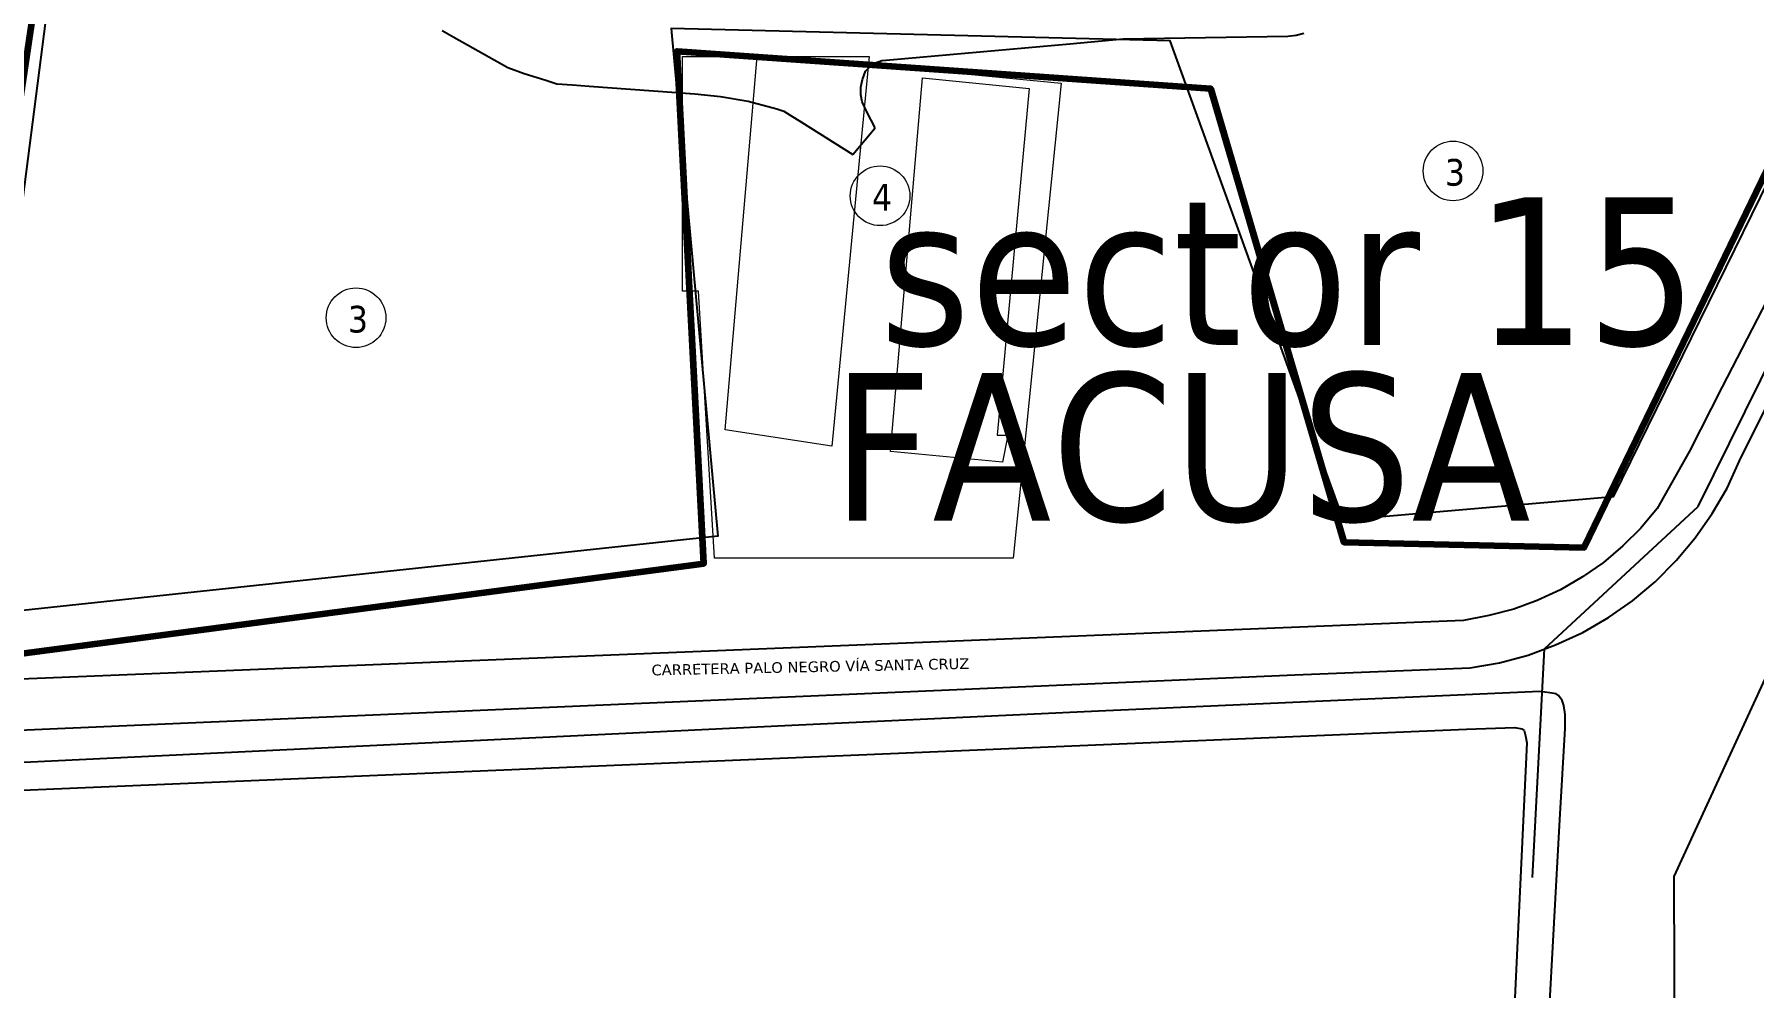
# Model space of a CAD drawing. Header units: metres. Extents: x 2 to 659295185, y -28 to 1124222152.
# Drawn here: x 660422.5 to 660744.8, y 1124837.5 to 1125016.1 of the extents above; entities that cross this region are included whole.
import ezdxf

# ---------------------------------------------------------------- set-up
doc = ezdxf.new("R2010")
doc.units = ezdxf.units.M
doc.header["$MEASUREMENT"] = 0
doc.linetypes.add('HIDDEN', pattern=[0.375, 0.25, -0.125])
doc.layers.get('0').update_dxf_attribs({"linetype": 'CONTINUOUS'})
for name, color, linetype in [('CALLES', 1, 'CONTINUOUS'), ('CURVAS', 2, 'CONTINUOUS'), ('División Parroquial', 130, 'CONTINUOUS'), ('MANZANA', 30, 'CONTINUOUS'), ('Parcelas', 140, 'CONTINUOUS'), ('TEXTOS', 7, 'CONTINUOUS')]:
    doc.layers.add(name, color=color, linetype=linetype)
doc.layers.add('Limite Municipio', color=1, linetype='HIDDEN', lineweight=30)
doc.styles.add('ROMAN', font='verdana.ttf')
doc.styles.get("Standard").update_dxf_attribs({"font": 'tahoma.ttf'})

msp = doc.modelspace()

# ---------------------------------------------------------------- linework, layer by layer
msp.add_lwpolyline([(660767.1359, 1125028.7071), (660718.4299, 1124929.4489), (660667.8902, 1124925.1115), (660635.3936, 1125014.9177), (660541.9054, 1125017.2159), (660550.632, 1124922.1171), (660403.9354, 1124906.4477), (660413.2774, 1124961.5599), (660417.4306, 1124962.1751), (660426.4512, 1125032.8411), (660546.4988, 1125031.8849), (660569.6109, 1125104.8357), (660596.1794, 1125264.5141), (660785.3959, 1125263.7171), (660886.0959, 1125263.2871), (660767.1359, 1125028.7071), (660689.7659, 1125064.4971), (660785.3959, 1125263.7171)])
at = {"layer": 'CURVAS', "lineweight": 0}
for points in [[(660544, 1124968), (660544, 1125012), (660558, 1125012), (660584, 1125010), (660615, 1125007), (660606, 1124918), (660595, 1124918), (660588, 1124918), (660588, 1124918), (660550, 1124918), (660547, 1124968), (660544, 1124968)], [(660558, 1125012), (660579, 1125012), (660572, 1124939), (660552, 1124942), (660558, 1125012)], [(660589, 1125008), (660609, 1125006), (660603, 1124941), (660605, 1124941), (660604, 1124936), (660583, 1124938), (660589, 1125008)]]:
    msp.add_lwpolyline(points, dxfattribs=at)
at = {"layer": 'División Parroquial', "color": 1, "flags": 128}
msp.add_lwpolyline([(661562.7309, 1126047.327), (661280.1952, 1125793.9785), (661175.1679, 1125700.5176), (661166.617, 1125692.9091), (661150.7272, 1125685.0107), (661124.6127, 1125675.9326), (661098.8774, 1125608.6563), (661056.8153, 1125531.9019), (661044.9331, 1125506.1771), (661005.3365, 1125425.0536), (660961.782, 1125345.9098), (660926.1352, 1125272.6947), (660896.4419, 1125213.3367), (660810.5862, 1125035.7329), (660807.461, 1125029.2542), (660771.6905, 1124949.2305), (660729.8511, 1124858.329), (660734.2379, 1123585.4881)], dxfattribs=at)
at = {"layer": 'Limite Municipio', "color": 4, "linetype": 'HIDDEN', "lineweight": -3, "ltscale": 200}
msp.add_lwpolyline([(660578.0048, 1120632.9916), (660665.8177, 1121655.962), (660399.8619, 1121691.383), (660459.3346, 1122251.1816), (660620.3506, 1123516.0091), (660707.8769, 1124281.3124), (660742.4515, 1124368.6583), (660733.5109, 1124403.5071), (660683.7897, 1124483.6592), (660705.5993, 1124900.9898), (660734.4164, 1124927.6763), (661101.2557, 1125671.1097), (661132.5681, 1125745.1859), (661162.2243, 1125745.8423), (661217.1414, 1125787.7676), (661565.8495, 1126105.0778)], dxfattribs=at)
at = {"layer": 'MANZANA', "lineweight": -2}
for p, q in [((660742.1139, 1124936.1925), (660793.1474, 1125038.6116)), ((660781.7764, 1125033.0328), (660738.8733, 1124950.1097)), ((660498.9357, 1125016.8261), (660501.1291, 1125015.6163)), ((660501.1291, 1125015.6163), (660511.2385, 1125009.9075)), ((660616.6286, 1125014.3666), (660626.5896, 1125015.2964)), ((660626.5896, 1125015.2964), (660657.4868, 1125015.7663)), ((660657.4868, 1125015.7663), (660659.0205, 1125015.9962)), ((660659.0205, 1125015.9962), (660660.4471, 1125016.3362)), ((660582.8949, 1125011.3372), (660616.6286, 1125014.3666)), ((660511.2385, 1125009.9075), (660514.306, 1125008.8177)), ((660514.306, 1125008.8177), (660518.3712, 1125007.508)), ((660577.7577, 1125007.6679), (660578.302, 1125009.2176)), ((660578.302, 1125009.2176), (660579.1678, 1125010.1074)), ((660579.1678, 1125010.1074), (660580.1573, 1125010.7773)), ((660580.1573, 1125010.7773), (660581.3612, 1125011.2272)), ((660581.3612, 1125011.2272), (660582.8949, 1125011.3372)), ((660518.3712, 1125007.508), (660520.4574, 1125006.8581)), ((660520.4574, 1125006.8581), (660523.4176, 1125006.6482)), ((660523.4176, 1125006.6482), (660526.4851, 1125006.4382)), ((660526.4851, 1125006.4382), (660546.3246, 1125004.9785)), ((660577.4361, 1125006.2282), (660577.7577, 1125007.6679)), ((660577.4444, 1125004.7885), (660577.4361, 1125006.2282)), ((660546.3246, 1125004.9785), (660551.1484, 1125004.4486)), ((660551.1484, 1125004.4486), (660556.302, 1125003.5888)), ((660556.302, 1125003.5888), (660561.6783, 1125002.1791)), ((660577.667, 1125003.4688), (660577.4444, 1125004.7885)), ((660578.5493, 1125001.5892), (660577.667, 1125003.4688)), ((660561.6783, 1125002.1791), (660562.9894, 1125001.7392)), ((660562.9894, 1125001.7392), (660564.2016, 1125000.9693)), ((660564.2016, 1125000.9693), (660566.2878, 1124999.6496)), ((660566.2878, 1124999.6496), (660575.9601, 1124993.6108)), ((660580.0996, 1124998.6098), (660578.5493, 1125001.5892)), ((660575.9601, 1124993.6108), (660580.0996, 1124998.6098)), ((660738.8733, 1124950.1097), (660732.7879, 1124938.0221)), ((660732.7879, 1124938.0221), (660726.7024, 1124927.2743)), ((660739.8298, 1124931.0935), (660742.1139, 1124936.1925)), ((660737.0097, 1124926.3245), (660739.8298, 1124931.0935)), ((660726.7024, 1124927.2743), (660723.6515, 1124923.6051)), ((660733.8516, 1124921.7754), (660737.0097, 1124926.3245)), ((660723.6515, 1124923.6051), (660720.2707, 1124920.2757)), ((660720.2707, 1124920.2757), (660716.6672, 1124917.1564)), ((660730.2564, 1124917.5563), (660733.8516, 1124921.7754)), ((660716.6672, 1124917.1564), (660712.734, 1124914.4869)), ((660726.3231, 1124913.5571), (660730.2564, 1124917.5563)), ((660712.734, 1124914.4869), (660708.5781, 1124912.0374)), ((660722.0683, 1124909.9978), (660726.3231, 1124913.5571)), ((660704.2078, 1124910.0278), (660699.8292, 1124908.4581)), ((660708.5781, 1124912.0374), (660704.2078, 1124910.0278)), ((660717.5908, 1124906.8785), (660722.0683, 1124909.9978)), ((660690.4207, 1124906.3186), (660388.2682, 1124894.0011)), ((660695.1291, 1124907.2184), (660690.4207, 1124906.3186)), ((660699.8292, 1124908.4581), (660695.1291, 1124907.2184)), ((660712.7834, 1124904.089), (660717.5908, 1124906.8785)), ((660707.6463, 1124901.7495), (660712.7834, 1124904.089)), ((660697.1411, 1124898.3802), (660702.5009, 1124899.8399)), ((660702.5009, 1124899.8399), (660707.6463, 1124901.7495)), ((660375.7181, 1124883.8731), (660658.7979, 1124896.1106)), ((660658.7979, 1124896.1106), (660691.6658, 1124897.4704)), ((660691.6658, 1124897.4704), (660697.1411, 1124898.3802)), ((660704.7272, 1124892.9913), (660622.0132, 1124889.302)), ((660706.5908, 1124892.7813), (660704.7272, 1124892.9913)), ((660707.7947, 1124892.5714), (660706.5908, 1124892.7813)), ((660708.2317, 1124892.2414), (660707.7947, 1124892.5714)), ((660708.8914, 1124891.3516), (660708.2317, 1124892.2414)), ((660709.2295, 1124890.3618), (660708.8914, 1124891.3516)), ((660709.4521, 1124888.7022), (660709.2295, 1124890.3618)), ((660564.4984, 1124886.6126), (660396.4481, 1124878.5542)), ((660622.0132, 1124889.302), (660564.4984, 1124886.6126)), ((660709.4686, 1124886.0527), (660709.4521, 1124888.7022)), ((660690.9484, 1124885.9627), (660700.0436, 1124886.2327)), ((660702.2452, 1124883.3632), (660695.36, 1124733.6837)), ((660700.0436, 1124886.2327), (660701.3547, 1124886.0127)), ((660701.3547, 1124886.0127), (660701.8, 1124885.6828)), ((660701.8, 1124885.6828), (660702.0226, 1124884.693)), ((660702.0226, 1124884.693), (660702.2452, 1124883.3632)), ((660708.4461, 1124869.0162), (660709.4686, 1124886.0527)), ((660705.4117, 1124813.0376), (660708.4461, 1124869.0162))]:
    msp.add_line(p, q, dxfattribs=at)
msp.add_lwpolyline([(660400.9668, 1124873.7052), (660690.9484, 1124885.9627)], dxfattribs=at)
at = {"layer": 'MANZANA', "lineweight": 0}
for centre in [(660688.4434, 1124990.5365), (660581.0395, 1124985.8731), (660482.8107, 1124963.025)]:
    msp.add_circle(centre, 5.5864, dxfattribs=at)
at = {"layer": 'Parcelas', "lineweight": 200}
msp.add_lwpolyline([(660423, 1125025), (660404, 1124898), (660548, 1124917), (660543, 1125013), (660643, 1125006), (660668, 1124921), (660713, 1124920), (660762, 1125021), (660695, 1125065), (660778, 1125255), (660596, 1125249), (660546, 1125020), (660423, 1125025)], dxfattribs=at)

# ---------------------------------------------------------------- texts
at = {"layer": 'CALLES', "color": 0, "style": 'ROMAN'}
msp.add_text('CARRETERA PALO NEGRO VÍA SANTA CRUZ', height=2, rotation=1.18899, dxfattribs=at).set_placement((660538.2165, 1124896.0141))
at = {"layer": 'MANZANA', "lineweight": -2}
for s, p in [('3', (660686.9308, 1124987.7724)), ('4', (660579.5269, 1124983.109)), ('3', (660481.2981, 1124960.2609))]:
    msp.add_text(s, height=5, dxfattribs=at).set_placement(p)
at = {"layer": 'TEXTOS', "linetype": 'HIDDEN', "lineweight": 40, "char_height": 27.69936, "width": 372.724773, "attachment_point": 1}
for s, insert in [('sector 15', (660580.9275, 1124985.6134)), ('FACUSA', (660572.033, 1124952.6961))]:
    msp.add_mtext(s, dxfattribs=dict(at, insert=insert))

doc.saveas('drawing.dxf')
